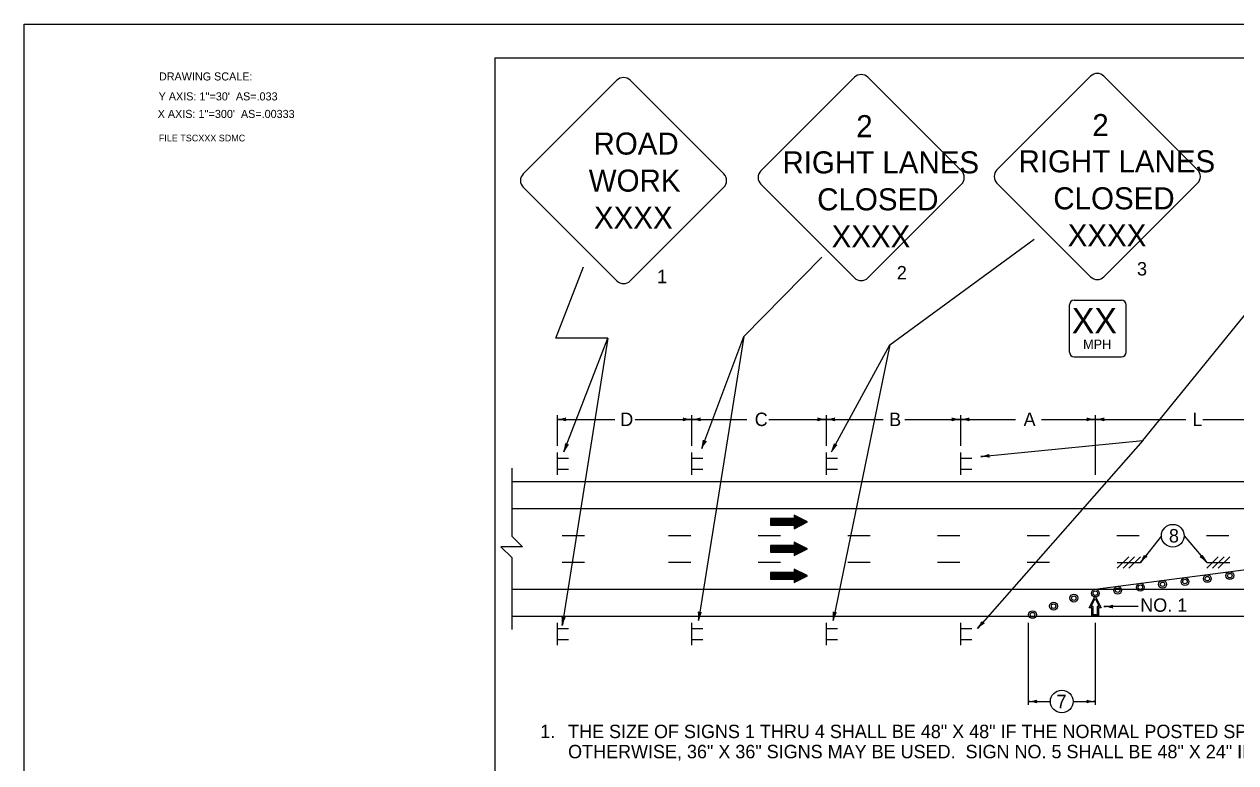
# Model space of a CAD drawing. Extents: x 1000 to 1036.3, y 1000 to 1022.
# Drawn here: x 1000 to 1018.02, y 1011.01 to 1022 of the extents above; entities that cross this region are included whole.
import ezdxf

# ---------------------------------------------------------------- set-up
doc = ezdxf.new("R2010")
doc.units = 0
for name, color, linetype in [('Level 1', 7, 'Continuous'), ('Level 10', 7, 'Continuous'), ('Level 15', 7, 'Continuous')]:
    doc.layers.add(name, color=color, linetype=linetype)

msp = doc.modelspace()

# ---------------------------------------------------------------- linework, layer by layer
at = {"layer": 'Level 1'}
for p, q in [((1007, 1021.5), (1035.5, 1021.5)), ((1007, 1021.5), (1007, 1000.5)), ((1010.957, 1019.817), (1012.349, 1021.21)), ((1013.94, 1019.817), (1012.548, 1021.21)), ((1014.468, 1019.833), (1015.86, 1021.225)), ((1014.468, 1019.833), (1015.86, 1021.225)), ((1017.451, 1019.833), (1016.059, 1021.225)), ((1017.451, 1019.833), (1016.059, 1021.225)), ((1007.422, 1019.773), (1008.814, 1021.165)), ((1010.405, 1019.773), (1009.013, 1021.165)), ((1008.814, 1018.182), (1007.422, 1019.574)), ((1009.013, 1018.182), (1010.405, 1019.574)), ((1012.349, 1018.227), (1010.957, 1019.619)), ((1012.548, 1018.227), (1013.94, 1019.619)), ((1015.86, 1018.242), (1014.468, 1019.634)), ((1015.86, 1018.242), (1014.468, 1019.634)), ((1016.059, 1018.242), (1017.451, 1019.634)), ((1016.059, 1018.242), (1017.451, 1019.634)), ((1015.546, 1017.12), (1015.546, 1017.823)), ((1015.616, 1017.893), (1016.319, 1017.893)), ((1016.39, 1017.12), (1016.39, 1017.823)), ((1008.679, 1017.327), (1008.003, 1013.054)), ((1010.705, 1017.351), (1010.029, 1013.127)), ((1012.875, 1017.23), (1012.031, 1013.127)), ((1015.616, 1017.049), (1016.319, 1017.049)), ((1007.927, 1016.182), (1007.927, 1015.727)), ((1009.927, 1016.182), (1009.927, 1015.727)), ((1011.927, 1016.182), (1011.927, 1015.727)), ((1013.927, 1016.182), (1013.927, 1015.727)), ((1015.931, 1016.182), (1015.931, 1015.293)), ((1007.927, 1016.12), (1008.785, 1016.12)), ((1009.086, 1016.12), (1009.927, 1016.12)), ((1009.927, 1016.12), (1010.749, 1016.12)), ((1011.074, 1016.12), (1011.927, 1016.12)), ((1011.927, 1016.12), (1012.774, 1016.12)), ((1013.099, 1016.12), (1013.927, 1016.12)), ((1013.927, 1016.12), (1014.745, 1016.12)), ((1015.131, 1016.12), (1015.931, 1016.12)), ((1015.931, 1016.12), (1017.276, 1016.12)), ((1017.529, 1016.12), (1018.931, 1016.12)), ((1016.638, 1015.806), (1014.178, 1013.006)), ((1007.927, 1015.627), (1007.927, 1015.293)), ((1009.927, 1015.627), (1009.927, 1015.293)), ((1011.927, 1015.627), (1011.927, 1015.293)), ((1013.927, 1015.627), (1013.927, 1015.293)), ((1007.927, 1015.543), (1008.094, 1015.543)), ((1009.927, 1015.543), (1010.094, 1015.543)), ((1011.927, 1015.543), (1012.094, 1015.543)), ((1013.927, 1015.543), (1014.094, 1015.543)), ((1007.927, 1015.377), (1008.094, 1015.377)), ((1009.927, 1015.377), (1010.094, 1015.377)), ((1011.927, 1015.377), (1012.094, 1015.377)), ((1013.927, 1015.377), (1014.094, 1015.377)), ((1007.25, 1015.193), (1035.25, 1015.193)), ((1007.25, 1014.793), (1035.25, 1014.793)), ((1008, 1014.393), (1008.333, 1014.393)), ((1009.583, 1014.393), (1009.917, 1014.393)), ((1010.917, 1014.393), (1011.25, 1014.393)), ((1012.25, 1014.393), (1012.583, 1014.393)), ((1013.583, 1014.393), (1013.917, 1014.393)), ((1014.917, 1014.393), (1015.25, 1014.393)), ((1016.25, 1014.393), (1016.583, 1014.393)), ((1016.914, 1014.388), (1016.603, 1013.991)), ((1017.252, 1014.388), (1017.587, 1013.991)), ((1017.583, 1014.393), (1017.917, 1014.393)), ((1008, 1013.993), (1008.333, 1013.993)), ((1009.583, 1013.993), (1009.917, 1013.993)), ((1010.917, 1013.993), (1011.25, 1013.993)), ((1012.25, 1013.993), (1012.583, 1013.993)), ((1013.583, 1013.993), (1013.917, 1013.993)), ((1014.917, 1013.993), (1015.25, 1013.993)), ((1016.258, 1013.904), (1016.429, 1014.076)), ((1016.258, 1013.991), (1016.603, 1013.991)), ((1016.344, 1013.904), (1016.516, 1014.076)), ((1016.43, 1013.904), (1016.602, 1014.076)), ((1017.587, 1013.904), (1017.759, 1014.076)), ((1017.587, 1013.991), (1017.932, 1013.991)), ((1017.674, 1013.904), (1017.845, 1014.076)), ((1017.76, 1013.904), (1017.932, 1014.076)), ((1007.25, 1013.593), (1035.25, 1013.593)), ((1016.567, 1013.333), (1016.06, 1013.333)), ((1007.25, 1013.193), (1035.25, 1013.193)), ((1007.927, 1013.093), (1007.927, 1012.76)), ((1009.927, 1013.093), (1009.927, 1012.76)), ((1011.927, 1013.093), (1011.927, 1012.76)), ((1013.927, 1013.093), (1013.927, 1012.76)), ((1014.931, 1013.093), (1014.931, 1011.871)), ((1015.976, 1013.195), (1015.88, 1013.195)), ((1015.958, 1013.213), (1015.898, 1013.213)), ((1015.931, 1013.093), (1015.931, 1011.871)), ((1007.927, 1013.01), (1008.094, 1013.01)), ((1009.927, 1013.01), (1010.094, 1013.01)), ((1011.927, 1013.01), (1012.094, 1013.01)), ((1013.927, 1013.01), (1014.094, 1013.01)), ((1007.927, 1012.843), (1008.094, 1012.843)), ((1009.927, 1012.843), (1010.094, 1012.843)), ((1011.927, 1012.843), (1012.094, 1012.843)), ((1013.927, 1012.843), (1014.094, 1012.843)), ((1014.931, 1011.921), (1015.263, 1011.921)), ((1015.6, 1011.921), (1015.931, 1011.921))]:
    msp.add_line(p, q, dxfattribs=at)
for points in [[(1012.007, 1015.637), (1012.875, 1017.23), (1015.022, 1018.799)], [(1010.077, 1015.685), (1010.705, 1017.351), (1011.862, 1018.533)], [(1014.226, 1015.565), (1016.638, 1015.806), (1018.833, 1018.509)], [(1008.027, 1015.637), (1008.679, 1017.327), (1007.907, 1017.327), (1008.317, 1018.389)], [(1007.25, 1015.393), (1007.25, 1014.384), (1007.41, 1014.224), (1007.09, 1014.224), (1007.25, 1014.064), (1007.25, 1012.993)], [(1011.551, 1014.643), (1011.1, 1014.643)], [(1011.556, 1014.64), (1011.1, 1014.64)], [(1011.566, 1014.635), (1011.1, 1014.635)], [(1011.576, 1014.63), (1011.1, 1014.63)], [(1011.586, 1014.625), (1011.1, 1014.625)], [(1011.596, 1014.62), (1011.1, 1014.62)], [(1011.606, 1014.615), (1011.1, 1014.615)], [(1011.616, 1014.61), (1011.1, 1014.61)], [(1011.626, 1014.605), (1011.1, 1014.605)], [(1011.636, 1014.6), (1011.1, 1014.6)], [(1011.636, 1014.6), (1011.1, 1014.6)], [(1011.646, 1014.595), (1011.1, 1014.595)], [(1011.644, 1014.59), (1011.1, 1014.59)], [(1011.634, 1014.585), (1011.1, 1014.585)], [(1011.624, 1014.58), (1011.1, 1014.58)], [(1011.614, 1014.575), (1011.1, 1014.575)], [(1011.604, 1014.57), (1011.1, 1014.57)], [(1011.594, 1014.565), (1011.1, 1014.565)], [(1011.584, 1014.56), (1011.1, 1014.56)], [(1011.574, 1014.555), (1011.1, 1014.555)], [(1011.564, 1014.55), (1011.1, 1014.55)], [(1011.555, 1014.545), (1011.1, 1014.545)], [(1011.45, 1014.693), (1011.45, 1014.693)], [(1011.46, 1014.688), (1011.45, 1014.688)], [(1011.47, 1014.683), (1011.45, 1014.683)], [(1011.48, 1014.678), (1011.45, 1014.678)], [(1011.49, 1014.673), (1011.45, 1014.673)], [(1011.5, 1014.668), (1011.45, 1014.668)], [(1011.51, 1014.663), (1011.45, 1014.663)], [(1011.52, 1014.658), (1011.45, 1014.658)], [(1011.53, 1014.653), (1011.45, 1014.653)], [(1011.541, 1014.648), (1011.45, 1014.648)], [(1011.545, 1014.54), (1011.45, 1014.54)], [(1011.535, 1014.535), (1011.45, 1014.535)], [(1011.535, 1014.535), (1011.45, 1014.535)], [(1011.525, 1014.53), (1011.45, 1014.53)], [(1011.515, 1014.525), (1011.45, 1014.525)], [(1011.505, 1014.52), (1011.45, 1014.52)], [(1011.495, 1014.515), (1011.45, 1014.515)], [(1011.485, 1014.51), (1011.45, 1014.51)], [(1011.475, 1014.505), (1011.45, 1014.505)], [(1011.465, 1014.5), (1011.45, 1014.5)], [(1011.455, 1014.495), (1011.45, 1014.495)], [(1015.931, 1013.593), (1018.931, 1013.985), (1024.931, 1013.985), (1027.931, 1014.393), (1031.929, 1014.393)], [(1011.551, 1014.243), (1011.1, 1014.243)], [(1011.556, 1014.24), (1011.1, 1014.24)], [(1011.566, 1014.235), (1011.1, 1014.235)], [(1011.576, 1014.23), (1011.1, 1014.23)], [(1011.586, 1014.225), (1011.1, 1014.225)], [(1011.596, 1014.22), (1011.1, 1014.22)], [(1011.606, 1014.215), (1011.1, 1014.215)], [(1011.616, 1014.21), (1011.1, 1014.21)], [(1011.626, 1014.205), (1011.1, 1014.205)], [(1011.636, 1014.2), (1011.1, 1014.2)], [(1011.636, 1014.2), (1011.1, 1014.2)], [(1011.646, 1014.195), (1011.1, 1014.195)], [(1011.644, 1014.19), (1011.1, 1014.19)], [(1011.634, 1014.185), (1011.1, 1014.185)], [(1011.624, 1014.18), (1011.1, 1014.18)], [(1011.614, 1014.175), (1011.1, 1014.175)], [(1011.604, 1014.17), (1011.1, 1014.17)], [(1011.594, 1014.165), (1011.1, 1014.165)], [(1011.584, 1014.16), (1011.1, 1014.16)], [(1011.574, 1014.155), (1011.1, 1014.155)], [(1011.45, 1014.293), (1011.45, 1014.293)], [(1011.46, 1014.288), (1011.45, 1014.288)], [(1011.47, 1014.283), (1011.45, 1014.283)], [(1011.48, 1014.278), (1011.45, 1014.278)], [(1011.49, 1014.273), (1011.45, 1014.273)], [(1011.5, 1014.268), (1011.45, 1014.268)], [(1011.51, 1014.263), (1011.45, 1014.263)], [(1011.52, 1014.258), (1011.45, 1014.258)], [(1011.53, 1014.253), (1011.45, 1014.253)], [(1011.541, 1014.248), (1011.45, 1014.248)], [(1011.564, 1014.15), (1011.1, 1014.15)], [(1011.555, 1014.145), (1011.1, 1014.145)], [(1011.545, 1014.14), (1011.45, 1014.14)], [(1011.535, 1014.135), (1011.45, 1014.135)], [(1011.535, 1014.135), (1011.45, 1014.135)], [(1011.525, 1014.13), (1011.45, 1014.13)], [(1011.515, 1014.125), (1011.45, 1014.125)], [(1011.505, 1014.12), (1011.45, 1014.12)], [(1011.495, 1014.115), (1011.45, 1014.115)], [(1011.485, 1014.11), (1011.45, 1014.11)], [(1011.475, 1014.105), (1011.45, 1014.105)], [(1011.465, 1014.1), (1011.45, 1014.1)], [(1011.455, 1014.095), (1011.45, 1014.095)], [(1011.551, 1013.843), (1011.1, 1013.843)], [(1011.556, 1013.84), (1011.1, 1013.84)], [(1011.566, 1013.835), (1011.1, 1013.835)], [(1011.576, 1013.83), (1011.1, 1013.83)], [(1011.586, 1013.825), (1011.1, 1013.825)], [(1011.596, 1013.82), (1011.1, 1013.82)], [(1011.606, 1013.815), (1011.1, 1013.815)], [(1011.616, 1013.81), (1011.1, 1013.81)], [(1011.626, 1013.805), (1011.1, 1013.805)], [(1011.636, 1013.8), (1011.1, 1013.8)], [(1011.636, 1013.8), (1011.1, 1013.8)], [(1011.646, 1013.795), (1011.1, 1013.795)], [(1011.45, 1013.893), (1011.45, 1013.893)], [(1011.46, 1013.888), (1011.45, 1013.888)], [(1011.47, 1013.883), (1011.45, 1013.883)], [(1011.48, 1013.878), (1011.45, 1013.878)], [(1011.49, 1013.873), (1011.45, 1013.873)], [(1011.5, 1013.868), (1011.45, 1013.868)], [(1011.51, 1013.863), (1011.45, 1013.863)], [(1011.52, 1013.858), (1011.45, 1013.858)], [(1011.53, 1013.853), (1011.45, 1013.853)], [(1011.541, 1013.848), (1011.45, 1013.848)], [(1011.644, 1013.79), (1011.1, 1013.79)], [(1011.634, 1013.785), (1011.1, 1013.785)], [(1011.624, 1013.78), (1011.1, 1013.78)], [(1011.614, 1013.775), (1011.1, 1013.775)], [(1011.604, 1013.77), (1011.1, 1013.77)], [(1011.594, 1013.765), (1011.1, 1013.765)], [(1011.584, 1013.76), (1011.1, 1013.76)], [(1011.574, 1013.755), (1011.1, 1013.755)], [(1011.564, 1013.75), (1011.1, 1013.75)], [(1011.555, 1013.745), (1011.1, 1013.745)], [(1011.545, 1013.74), (1011.45, 1013.74)], [(1011.535, 1013.735), (1011.45, 1013.735)], [(1011.535, 1013.735), (1011.45, 1013.735)], [(1011.525, 1013.73), (1011.45, 1013.73)], [(1011.515, 1013.725), (1011.45, 1013.725)], [(1011.505, 1013.72), (1011.45, 1013.72)], [(1011.495, 1013.715), (1011.45, 1013.715)], [(1011.485, 1013.71), (1011.45, 1013.71)], [(1011.475, 1013.705), (1011.45, 1013.705)], [(1011.465, 1013.7), (1011.45, 1013.7)], [(1011.455, 1013.695), (1011.45, 1013.695)], [(1015.88, 1013.195), (1015.88, 1013.316), (1015.838, 1013.316), (1015.928, 1013.495)], [(1015.898, 1013.213), (1015.898, 1013.213), (1015.898, 1013.334), (1015.867, 1013.334), (1015.928, 1013.455)], [(1015.928, 1013.495), (1016.018, 1013.316), (1015.976, 1013.316), (1015.976, 1013.195)], [(1015.928, 1013.455), (1015.989, 1013.334), (1015.958, 1013.334), (1015.958, 1013.213)], [(1015.988, 1013.334), (1015.988, 1013.334)]]:
    msp.add_lwpolyline(points, dxfattribs=at)
for points in [[(1011.65, 1014.593), (1011.45, 1014.693), (1011.45, 1014.643), (1011.1, 1014.643), (1011.1, 1014.543), (1011.45, 1014.543), (1011.45, 1014.493)], [(1011.65, 1014.193), (1011.45, 1014.293), (1011.45, 1014.243), (1011.1, 1014.243), (1011.1, 1014.143), (1011.45, 1014.143), (1011.45, 1014.093)], [(1011.65, 1013.793), (1011.45, 1013.893), (1011.45, 1013.843), (1011.1, 1013.843), (1011.1, 1013.743), (1011.45, 1013.743), (1011.45, 1013.693)]]:
    msp.add_lwpolyline(points, close=True, dxfattribs=at)
for centre, radius in [((1017.083, 1014.388), 0.169), ((1017.597, 1013.75), 0.0583), ((1017.931, 1013.794), 0.0583), ((1017.931, 1013.794), 0.0333), ((1016.264, 1013.577), 0.0583), ((1016.601, 1013.622), 0.0583), ((1016.601, 1013.622), 0.0333), ((1016.931, 1013.666), 0.0583), ((1016.931, 1013.666), 0.0333), ((1017.264, 1013.706), 0.0583), ((1017.264, 1013.706), 0.0333), ((1017.597, 1013.75), 0.0333), ((1015.612, 1013.46), 0.0583), ((1015.612, 1013.46), 0.0333), ((1015.931, 1013.533), 0.0583), ((1015.931, 1013.533), 0.0333), ((1016.264, 1013.577), 0.0333), ((1014.997, 1013.213), 0.0583), ((1015.31, 1013.34), 0.0583), ((1015.31, 1013.34), 0.0333), ((1014.997, 1013.213), 0.0333), ((1015.431, 1011.921), 0.169)]:
    msp.add_circle(centre, radius, dxfattribs=at)
for centre, radius, start, end in [((1008.914, 1021.066), 0.141, 45.0001, 134.9999), ((1012.448, 1021.11), 0.141, 45.0001, 134.9999), ((1015.96, 1021.126), 0.141, 45.0001, 134.9999), ((1015.96, 1021.126), 0.141, 45.0001, 134.9999), ((1007.522, 1019.673), 0.141, 134.9999, 225.0001), ((1010.306, 1019.673), 0.141, 314.9999, 45.0001), ((1011.056, 1019.718), 0.141, 134.9999, 225.0001), ((1013.841, 1019.718), 0.141, 314.9999, 45.0001), ((1014.568, 1019.734), 0.141, 134.9999, 225.0001), ((1014.568, 1019.734), 0.141, 134.9999, 225.0001), ((1017.352, 1019.734), 0.141, 314.9999, 45.0001), ((1017.352, 1019.734), 0.141, 314.9999, 45.0001), ((1008.914, 1018.281), 0.141, 225.0001, 314.9999), ((1012.448, 1018.326), 0.141, 225.0001, 314.9999), ((1015.96, 1018.342), 0.141, 225.0001, 314.9999), ((1015.96, 1018.342), 0.141, 225.0001, 314.9999), ((1015.616, 1017.823), 0.0703, 90, 180), ((1016.319, 1017.823), 0.0703, 0, 90), ((1015.616, 1017.12), 0.0703, 180, 270), ((1016.319, 1017.12), 0.0703, 270, 360), ((1007.927, 1016.51), 0.391, 270, 288.6688), ((1008.076, 1016.12), 0.0313, 138.7746, 220.8913), ((1009.779, 1016.12), 0.0313, 318.7746, 40.8913), ((1009.927, 1016.51), 0.391, 251.3472, 269.9939), ((1009.927, 1016.51), 0.391, 270, 288.6688), ((1010.076, 1016.12), 0.0313, 138.7746, 220.8913), ((1011.779, 1016.12), 0.0313, 318.7746, 40.8913), ((1011.927, 1016.51), 0.391, 251.3472, 269.9939), ((1011.927, 1016.51), 0.391, 270, 288.6688), ((1012.076, 1016.12), 0.0313, 138.7746, 220.8913), ((1013.779, 1016.12), 0.0313, 318.7746, 40.8913), ((1013.927, 1016.51), 0.391, 251.3472, 269.9939), ((1013.927, 1016.51), 0.391, 270, 288.6688), ((1014.076, 1016.12), 0.0313, 138.7746, 220.8913), ((1015.783, 1016.12), 0.0313, 318.7746, 40.8913), ((1015.931, 1016.51), 0.391, 251.3472, 269.9939), ((1015.931, 1016.51), 0.391, 270, 288.6688), ((1016.08, 1016.12), 0.0313, 138.7746, 220.8913), ((1007.927, 1015.729), 0.391, 71.3472, 89.9939), ((1007.927, 1016.51), 0.391, 269.9878, 270), ((1009.927, 1015.729), 0.391, 90, 108.6688), ((1009.927, 1015.729), 0.391, 89.9878, 90), ((1009.927, 1015.729), 0.391, 71.3472, 89.9939), ((1009.927, 1016.51), 0.391, 269.9878, 270), ((1011.927, 1015.729), 0.391, 90, 108.6688), ((1011.927, 1015.729), 0.391, 89.9878, 90), ((1011.927, 1015.729), 0.391, 71.3472, 89.9939), ((1011.927, 1016.51), 0.391, 269.9878, 270), ((1013.927, 1015.729), 0.391, 90, 108.6688), ((1013.927, 1015.729), 0.391, 89.9878, 90), ((1013.927, 1015.729), 0.391, 71.3472, 89.9939), ((1013.927, 1016.51), 0.391, 269.9878, 270), ((1015.931, 1015.729), 0.391, 90, 108.6688), ((1015.931, 1015.729), 0.391, 89.9878, 90), ((1015.931, 1015.729), 0.391, 71.3472, 89.9939), ((1015.931, 1016.51), 0.391, 269.9878, 270), ((1009.712, 1015.823), 0.391, 339.367, 358.0358), ((1010.443, 1015.548), 0.391, 140.7142, 159.3609), ((1010.13, 1015.824), 0.0313, 208.1416, 290.2583), ((1007.663, 1015.778), 0.391, 338.9199, 357.5887), ((1008.392, 1015.497), 0.391, 140.2671, 158.9138), ((1007.663, 1015.778), 0.391, 338.9077, 338.9199), ((1008.081, 1015.776), 0.0313, 207.6945, 289.8112), ((1009.712, 1015.823), 0.391, 339.3548, 339.367), ((1011.664, 1015.824), 0.391, 331.4078, 350.0766), ((1012.35, 1015.45), 0.391, 132.755, 151.4017), ((1011.664, 1015.824), 0.391, 331.3956, 331.4078), ((1012.078, 1015.767), 0.0313, 200.1824, 282.2991), ((1014.187, 1015.953), 0.391, 275.7139, 294.3827), ((1014.374, 1015.579), 0.0313, 144.4885, 226.6052), ((1014.265, 1015.176), 0.391, 77.0611, 95.7078), ((1014.187, 1015.953), 0.391, 275.7017, 275.7139), ((1016.295, 1014.231), 0.391, 321.9267, 340.5955), ((1016.91, 1013.75), 0.391, 123.2739, 141.9206), ((1016.295, 1014.231), 0.391, 321.9145, 321.9267), ((1016.694, 1014.107), 0.0312, 190.7013, 272.818), ((1017.492, 1014.104), 0.0312, 268.9797, 351.0964), ((1017.289, 1013.738), 0.391, 40.2051, 58.8739), ((1017.886, 1014.243), 0.391, 201.5523, 220.199), ((1017.289, 1013.738), 0.391, 40.1929, 40.2051), ((1016.06, 1013.724), 0.391, 270, 288.6688), ((1016.06, 1012.943), 0.391, 71.3472, 89.9939), ((1016.06, 1013.724), 0.391, 269.9878, 270), ((1016.209, 1013.333), 0.0313, 138.7746, 220.8913), ((1008.026, 1013.201), 0.0313, 219.7918, 301.9085), ((1007.617, 1013.115), 0.391, 351.0172, 9.6859), ((1008.389, 1012.993), 0.391, 152.3643, 171.011), ((1010.053, 1013.274), 0.0313, 219.6908, 301.8075), ((1009.643, 1013.189), 0.391, 350.9162, 9.585), ((1010.415, 1013.065), 0.391, 152.2634, 170.9101), ((1009.643, 1013.189), 0.391, 350.904, 350.9162), ((1011.648, 1013.206), 0.391, 348.3747, 7.0435), ((1012.414, 1013.048), 0.391, 149.7218, 168.3686), ((1011.648, 1013.206), 0.391, 348.3624, 348.3747), ((1012.061, 1013.272), 0.0313, 217.1493, 299.266), ((1013.884, 1013.264), 0.391, 318.6948, 337.3636), ((1014.471, 1012.748), 0.391, 120.0419, 138.6887), ((1014.276, 1013.118), 0.0313, 187.4694, 269.5861), ((1007.617, 1013.115), 0.391, 351.0049, 351.0172), ((1013.884, 1013.264), 0.391, 318.6825, 318.6948), ((1014.931, 1012.312), 0.391, 270, 288.6688), ((1014.931, 1011.531), 0.391, 71.3472, 89.9939), ((1014.931, 1012.312), 0.391, 269.9878, 270), ((1015.08, 1011.921), 0.0313, 138.7746, 220.8913), ((1015.783, 1011.921), 0.0313, 318.7746, 40.8913), ((1015.931, 1012.312), 0.391, 251.3472, 269.9939), ((1015.931, 1011.531), 0.391, 90, 108.6688), ((1015.931, 1011.531), 0.391, 89.9878, 90)]:
    msp.add_arc(centre, radius, start, end, dxfattribs=at)
at = {"layer": 'Level 10'}
for p, q in [((1000, 1000), (1000, 1022)), ((1000, 1022), (1036, 1022))]:
    msp.add_line(p, q, dxfattribs=at)

# ---------------------------------------------------------------- texts
at = {"layer": 'Level 1'}
for s, height, p in [('2', 0.328, (1012.375, 1020.319)), ('2', 0.328, (1015.886, 1020.335)), ('ROAD', 0.3281, (1008.467, 1020.06)), ('RIGHT LANES', 0.32808, (1011.277, 1019.78)), ('RIGHT LANES', 0.32808, (1014.788, 1019.796)), ('WORK', 0.3282, (1008.396, 1019.509)), ('CLOSED', 0.3282, (1011.794, 1019.23)), ('CLOSED', 0.3282, (1015.306, 1019.245)), ('XXXX', 0.3281, (1008.474, 1018.959)), ('XXXX', 0.3281, (1015.52, 1018.695)), ('XXXX', 0.3281, (1012.009, 1018.679)), ('1', 0.2, (1009.413, 1018.146)), ('2', 0.2, (1012.978, 1018.202)), ('3', 0.2, (1016.551, 1018.261)), ('XX', 0.375, (1015.582, 1017.401)), ('MPH', 0.1407, (1015.749, 1017.166)), ('D', 0.2, (1008.865, 1016.02)), ('C', 0.2, (1010.865, 1016.02)), ('B', 0.2, (1012.865, 1016.02)), ('A', 0.2, (1014.864, 1016.02)), ('L', 0.2, (1017.375, 1016.02)), ('8', 0.2, (1017.026, 1014.288)), ('NO. 1', 0.2, (1016.599, 1013.256)), ('7', 0.2, (1015.353, 1011.821)), ('1.', 0.2, (1007.675, 1011.376)), ('THE SIZE OF SIGNS 1 THRU 4 SHALL BE 48" X 48" IF THE NORMAL POSTED SPEED LIMIT IS 45 MPH OR GREATER.', 0.2, (1008.089, 1011.376)), ('OTHERWISE, 36" X 36" SIGNS MAY BE USED.  SIGN NO. 5 SHALL BE 48" X 24" IF THE NORMAL POSTED SPEED LIMIT', 0.2, (1008.089, 1011.076))]:
    msp.add_text(s, height=height, dxfattribs=at).set_placement(p)
at = {"layer": 'Level 15'}
for s, height, p in [('DRAWING SCALE:', 0.12, (1002.004, 1021.163)), ("Y AXIS: 1''=30'  AS=.033", 0.12, (1001.999, 1020.866)), ("X AXIS: 1''=300'  AS=.00333", 0.12, (1001.985, 1020.605)), ('FILE TSCXXX SDMC', 0.1, (1002.002, 1020.256))]:
    msp.add_text(s, height=height, dxfattribs=at).set_placement(p)

doc.saveas('drawing.dxf')
